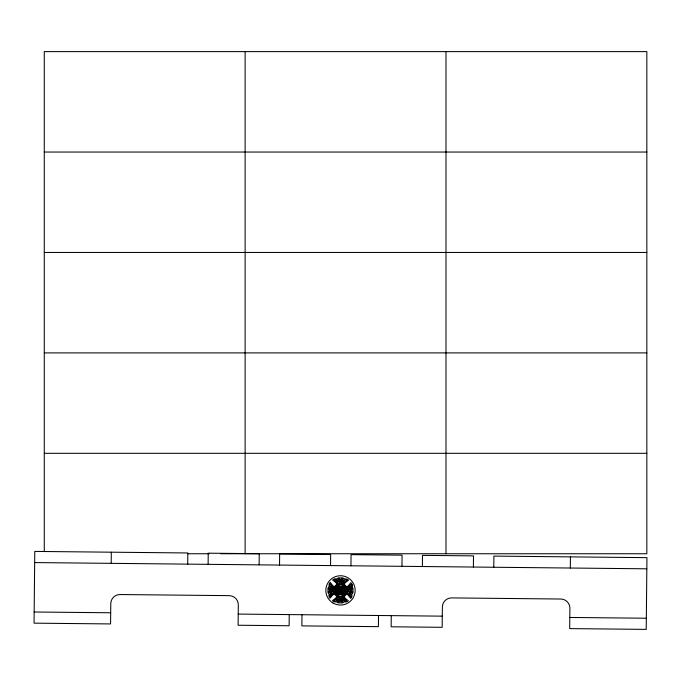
<?xml version="1.0" encoding="UTF-8"?>
<svg xmlns="http://www.w3.org/2000/svg" width="681" height="681" viewBox="0 0 681 681"><rect width="100%" height="100%" fill="white"/><g stroke="black" fill="none" stroke-linecap="round" stroke-linejoin="round"><path stroke-width="1.02" d="M111.19 563.357L111.301 552.197M187.709 564.132L187.82 552.972L34.782 551.414L34.05 623.158L110.569 623.932L110.782 603.613A9.168 9.168 0 0 1 120.035 594.539L229.242 595.645A9.168 9.168 0 0 1 238.316 604.907L238.103 625.235L289.119 625.754L289.238 614.594M208.114 564.345L208.224 553.185L259.24 553.704L259.129 564.864M279.533 565.068L279.644 553.908L330.66 554.428L330.549 565.588M301.989 614.722L301.87 625.882L378.398 626.665L378.508 615.505M337.461 587.873L337.47 586.213L336.848 587.218L336.235 586.205L336.218 587.856L336.508 586.596L336.712 587.865L337.189 586.605L337.18 587.865L338.763 587.882L338.363 586.222L337.563 587.873M343.309 586.273L343.301 586.63C342.764 586.622 342.713 587.516 343.309 587.558L342.373 587.916L342.39 586.264L343.718 586.281L343.82 587.209L344.322 586.29L344.484 587.209C345.156 584.204 344.569 590.18 344.16 586.894L343.624 587.933L343.394 586.273M350.953 565.8L351.064 554.64L402.079 555.16L401.969 566.32M391.26 615.633L391.149 626.792L442.165 627.312L442.369 606.984A9.168 9.168 0 0 1 451.631 597.909L560.829 599.025A9.168 9.168 0 0 1 569.903 608.286L569.699 628.606L646.218 629.389L646.95 557.654L493.904 556.096L493.793 567.247M422.373 566.524L422.484 555.364L473.499 555.883L473.389 567.043M570.312 568.031L570.431 556.871M351.864 586.894C352.596 585.805 351.456 580.876 350.17 583.438A15.876 15.876 0 0 1 345.684 587.831L343.02 588.844L345.548 588.869L346.714 588.197A16.727 16.727 0 0 0 349.676 585.524L351.004 584.349A3.89 3.89 0 0 1 351.124 586.239L349.285 586.894L346.586 589.218A2.528 2.528 0 0 0 347.497 592.674L349.293 594.138L350.953 594.419L350.766 596.871L349.983 595.977A16.795 16.795 0 0 0 346.059 592.308L342.977 592.002L345.607 593.066A15.791 15.791 0 0 1 350.017 597.543L350.706 598.437L351.37 597.688A4.648 4.648 0 0 0 351.788 594.138L352.29 593.772A2.52 2.52 0 0 0 353.073 591.993L352.996 589.797A2.554 2.554 0 0 0 351.856 586.886M329.868 594.573L330.098 596.692L331.315 595.288A16.727 16.727 0 0 1 334.277 592.606L335.444 591.934L337.972 591.959L335.307 592.972A15.876 15.876 0 0 0 330.813 597.365L329.996 598.207L329.153 596.743A4.69 4.69 0 0 1 328.94 594.794L329.127 593.909A2.528 2.528 0 0 1 327.995 591.031L327.919 588.818A2.52 2.52 0 0 1 328.702 587.039L329.204 586.664A4.648 4.648 0 0 1 329.621 583.123L330.276 582.366L330.975 583.259A15.791 15.791 0 0 0 335.384 587.737L338.014 588.801L334.924 588.503A16.795 16.795 0 0 1 331.009 584.834L330.225 583.932L330.038 586.392L331.698 586.664L333.494 588.137A2.528 2.528 0 0 1 334.397 591.585L331.707 593.917L329.868 594.573A3.89 3.89 0 0 0 329.987 596.462M44.274 152.042L646.839 152.042M44.274 252.464L646.839 252.464M44.274 352.894L646.839 352.894M44.274 453.316L646.839 453.316M187.743 553.747L208.999 553.747M220.687 553.747L646.839 553.747L646.839 51.611L44.274 51.611L44.274 551.627M34.663 562.574L646.839 568.805M34.161 611.998L110.688 612.772M238.222 614.075L442.275 616.152M569.81 617.454L646.337 618.229M337.759 601.57C337.767 599.987 340.551 602.098 338.908 602.081A1.651 1.651 0 0 1 337.759 601.57M445.987 51.611L445.987 553.747M245.126 51.611L245.126 553.747M351.839 584.068A4.69 4.69 0 0 1 352.051 586.018M336.925 592.879L336.908 594.53L337.887 594.121A1.805 1.805 0 0 0 337.87 593.245L336.925 592.879M337.265 593.253L337.248 594.155L337.265 593.253M338.636 592.896L338.619 594.547L339.598 594.138A1.805 1.805 0 0 0 339.581 593.262L338.636 592.896M338.815 586.23L339.138 587.89L339.496 586.647L340.262 586.656L340.594 587.899L340.96 586.256L338.815 586.23M338.968 593.27L338.959 594.173L338.968 593.27M339.419 589.116L339.393 591.678L340.628 591.695L340.636 591.057L339.887 591.048L339.904 589.116L339.419 589.116M339.828 592.904L339.81 594.564L340.747 594.198C340.142 594.155 340.194 593.262 340.738 593.27L339.828 592.904M340.883 589.125L340.849 591.695L341.598 590.648L341.913 591.704L342.509 591.712L341.93 590.104L342.509 589.142L341.351 590.104L341.36 589.133L340.883 589.125M341.113 586.256L341.096 587.907L341.445 587.243L342.151 587.916L342.168 586.264L341.819 586.843L341.113 586.256M342.066 592.93L342.39 594.59L342.066 592.93M342.696 589.15L342.671 591.712L343.982 591.729L343.99 591.142L343.156 591.134L343.914 590.64L343.173 589.703L343.982 589.703L343.982 589.159L342.696 589.15M343.198 593.653L343.25 594.258L343.36 592.93L342.62 593.509L343.079 594.615L343.718 594.36L343.198 593.653M343.939 592.947L343.922 594.598L344.245 593.696C345.284 596.718 344.884 590.904 344.663 593.875L343.939 592.947M344.28 589.159L344.245 591.729L344.731 591.729L344.748 590.691L345.786 591.746L345.531 589.329L344.28 589.159M344.756 589.686L345.122 590.146L344.756 589.686M341.862 593.917C340.602 595.935 341.241 591.108 341.862 593.917M336.38 593.228C336.056 596.25 336.661 592.283 336.38 593.228M337.359 600.055L337.325 600.574L338.261 600.14L337.946 599.169L337.359 600.055M343.675 580.331L343.045 581.634L342.73 580.672L343.675 580.331M337.546 580.161L338.134 581.583L338.466 580.621L337.546 580.161M343.462 600.463L342.526 600.182L342.858 599.22L343.462 600.463M336.499 599.808L336.474 600.855A3.771 3.771 0 0 1 334.516 600.863L334.013 600.557L334.916 599.884A16.795 16.795 0 0 0 338.585 595.969L339.172 594.768L338.202 594.76L337.827 595.517A15.791 15.791 0 0 1 332.813 600.25L332.558 600.829L333.92 601.595A4.639 4.639 0 0 0 335.861 601.851L337.121 602.191A2.52 2.52 0 0 0 338.9 602.974L341.104 602.898A2.554 2.554 0 0 0 343.045 602.685L344.118 601.808A4.605 4.605 0 0 0 344.875 601.953A4.716 4.716 0 0 0 347.557 601.434L348.331 600.787L347.455 600.08A15.876 15.876 0 0 1 343.062 595.586L342.696 594.802L341.726 594.794L342.696 596.616A16.727 16.727 0 0 0 345.378 599.586L346.544 600.906A3.89 3.89 0 0 1 344.654 601.025L343.999 599.186L341.675 596.496A2.528 2.528 0 0 0 338.219 597.399L336.499 599.808M344.569 580.34L342.764 583.404A2.528 2.528 0 0 1 339.317 584.315L336.984 581.617L336.337 579.778A3.89 3.89 0 0 0 334.439 579.897L335.614 581.225A16.727 16.727 0 0 1 338.295 584.187L339.266 586.018L338.295 586L337.929 585.226A15.876 15.876 0 0 0 333.537 580.731L332.66 580.025L333.435 579.369A4.716 4.716 0 0 1 336.108 578.85A4.605 4.605 0 0 1 336.874 579.003L337.946 578.118A2.554 2.554 0 0 1 339.887 577.905L342.092 577.837A2.52 2.52 0 0 1 343.871 578.612L345.131 578.952A4.639 4.639 0 0 1 347.072 579.208L348.434 579.974L348.178 580.553A15.791 15.791 0 0 0 343.164 585.294L342.781 586.052L341.819 586.043L342.407 584.843A16.795 16.795 0 0 1 346.067 580.919L346.978 580.246L346.476 579.948A3.771 3.771 0 0 0 344.518 579.948L344.569 580.34M337.112 589.091L336.933 590.521L336.252 589.082L335.988 590.512L335.384 589.074L335.707 591.644L336.176 591.644L336.465 590.035L336.729 591.653L337.197 591.653L337.572 589.091L337.112 589.091M332.975 588.878L332.481 590.316L333.018 591.746A1.626 1.626 0 0 0 333.852 590.316L332.975 588.878M348.127 591.193L348.017 591.934L347.14 590.487A1.626 1.626 0 0 1 347.974 589.056L348.51 590.487L348.127 591.193M339.019 581.634L339.964 581.753L339.206 581.114L339.019 581.634M342.024 598.854L341.777 599.689L341.028 599.05L342.024 598.854M332.056 591.815L331.204 591.695L331.843 590.938L332.056 591.815M348.953 588.869L349.149 589.865L349.787 589.116L348.953 588.869M328.855 591.261L328.778 591.687A1.592 1.592 0 0 0 329.238 592.87L329.945 591.993L328.855 591.261M352.205 589.116L352.051 589.72L351.047 588.81L351.754 587.933A1.592 1.592 0 0 1 352.213 589.116M332.081 588.92L331.851 589.686L331.23 588.929L332.081 588.92M348.987 591.431L348.927 592.104L349.762 591.883L348.987 591.431M339.998 591.976L339.862 592.683L338.951 592.666L339.095 591.968L339.998 591.976M341.13 588.129L340.994 588.827L341.888 588.844L342.041 588.137L341.13 588.129M338.116 591.244L337.546 591.661L338.159 589.099L338.678 589.108L339.24 591.678L338.116 591.244M338.406 589.772L338.568 590.691L338.406 589.772M338.168 586.656L338.287 587.243L338.168 586.656M342.024 582.885L340.585 583.762A1.626 1.626 0 0 1 339.155 582.927L340.585 582.391L342.024 582.885M338.993 597.858L340.406 598.412L341.836 597.875A1.626 1.626 0 0 0 340.406 597.041L338.993 597.858M330.489 592.836C329.664 594.232 333.111 592.436 330.711 592.436L330.489 592.836M350.741 587.448L350.281 588.367L349.319 588.035L350.741 587.448M335.546 586.528L335.061 587.243L334.362 586.699L336.916 584.196L337.444 584.911L335.546 586.528M345.931 593.568L343.539 595.909L344.067 596.624L346.629 594.113L345.931 593.568M339.274 579.386L338.908 579.854L338.031 579.148A1.592 1.592 0 0 1 339.215 578.697L339.819 578.85L339.274 579.386M342.083 600.948L341.172 601.953L341.777 602.115A1.592 1.592 0 0 0 342.96 601.655L342.083 600.948M339.93 579.982L339.649 580.34L340.602 581.14L341.556 580.365L340.611 579.344L339.93 579.982M344.203 584.272L343.658 584.97L345.999 587.362L346.706 586.835L344.203 584.272M337.333 595.841L336.789 596.547L334.286 593.985L334.992 593.457L337.333 595.841M341.343 600.463L340.381 601.459L339.436 600.446L340.389 599.672L341.343 600.463M331.221 590.299L330.43 591.253L329.434 590.291L330.455 589.346L331.221 590.299M350.562 589.55L349.762 590.504L350.536 591.466L351.558 590.512L350.562 589.55M329.391 589.048L328.957 589.491L328.812 588.818A1.651 1.651 0 0 1 329.323 587.669L329.987 588.597L329.391 589.048M352.034 591.321L351.004 592.206L351.66 593.134A1.651 1.651 0 0 0 352.179 591.985L352.034 591.321M341.981 581.14L341.215 581.77L342.202 581.974L341.981 581.14M339.768 599.042L339.01 599.663L338.789 598.829L339.768 599.042M342.577 579.744L341.419 578.867L342.083 578.722A1.651 1.651 0 0 1 343.233 579.242L342.577 579.744M331.17 588.001L330.753 588.171C329.025 586.46 332.771 587.686 331.17 588.001M350.238 592.64C347.719 592.802 351.907 594.556 350.238 592.64M339.913 588.112L338.993 588.103L339.129 588.81L340.032 588.818L339.913 588.112M341.862 591.993L340.96 591.985L341.079 592.691L341.99 592.7L341.862 591.993M333.043 603.025A14.659 14.659 0 0 0 355.159 590.555A14.659 14.659 0 0 0 333.298 577.633A14.659 14.659 0 0 0 333.043 603.025"/></g></svg>
